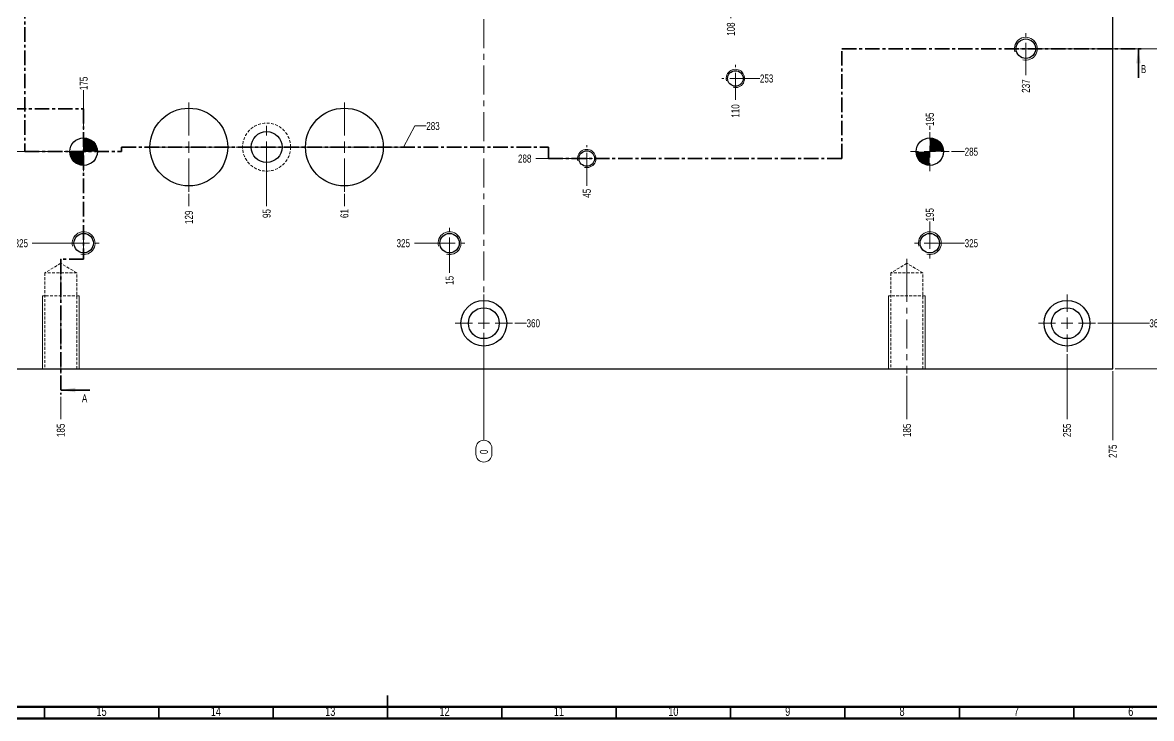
# Model space of a CAD drawing. Header units: millimetres. Extents: x 15 to 1184, y 5 to 836.
# Drawn here: x 439.9 to 933.5, y 5 to 309.2 of the extents above; entities that cross this region are included whole.
import ezdxf

# ---------------------------------------------------------------- set-up
doc = ezdxf.new("R2010")
doc.units = ezdxf.units.MM
for name, pattern in [('CENTER', [10.16, 6.35, -1.27, 1.27, -1.27]), ('CENTERX2', [20.32, 12.7, -2.54, 2.54, -2.54]), ('HIDDEN', [1.905, 1.27, -0.635])]:
    doc.linetypes.add(name, pattern=pattern)
doc.styles.add('SLDTEXTSTYLE0', font='TXT', dxfattribs={"width": 0.75})
doc.dimstyles.new('SLDDIMSTYLE0', dxfattribs={"dimtxt": 3.5, "dimasz": 3.302, "dimexe": 0, "dimexo": 0.0625, "dimgap": 0.875, "dimtad": 0, "dimtih": 1, "dimtoh": 1, "dimdec": 0, "dimrnd": 1e-09, "dimdsep": 46, "dimtxsty": 'SLDTEXTSTYLE0', "dimblk1": 'NONE', "dimblk2": 'NONE', "dimsah": 1, "dimcen": 0.09, "dimadec": 0, "dimazin": 2, "dimtfac": 1, "dimtdec": 0, "dimtofl": 0, "dimtmove": 0, "dimatfit": 3, "dimldrblk": 'NONE', "dimfxl": 1, "dimfrac": 2, "dimtolj": 1, "dimtzin": 12, "dimarcsym": 0})
doc.dimstyles.new('SLDDIMSTYLE1', dxfattribs={"dimtxt": 3.5, "dimasz": 3.302, "dimexe": 0, "dimexo": 0.0625, "dimgap": 0.875, "dimtad": 0, "dimtih": 1, "dimtoh": 1, "dimrnd": 1e-09, "dimzin": 12, "dimdsep": 46, "dimtxsty": 'SLDTEXTSTYLE0', "dimblk1": 'NONE', "dimblk2": 'NONE', "dimsah": 1, "dimcen": 0.09, "dimadec": 0, "dimazin": 3, "dimtfac": 1, "dimtofl": 0, "dimtmove": 0, "dimatfit": 3, "dimldrblk": 'NONE', "dimfxl": 1, "dimfrac": 2, "dimtolj": 1, "dimtzin": 12, "dimarcsym": 0})

# ---------------------------------------------------------------- blocks, each defined once
blk = doc.blocks.new('_D')
at = {"color": 7, "linetype": 'Continuous', "lineweight": 18}
for p, q in [((641.59, 164.26), (641.59, 126.61)), ((638.1, 120.54), (638.1, 123.13)), ((645.08, 123.13), (645.08, 120.54))]:
    blk.add_line(p, q, dxfattribs=at)
for centre, start, end in [((641.59, 123.13), 0, 180), ((641.59, 120.54), 180, 0)]:
    blk.add_arc(centre, 3.49, start, end, dxfattribs=at)
at = {"color": 7, "linetype": 'Continuous', "lineweight": 18, "insert": (639.85, 120.54), "char_height": 3.5, "attachment_point": 1, "rotation": 90, "style": 'SLDTEXTSTYLE0'}
blk.add_mtext('0', dxfattribs=at)
blk = doc.blocks.new('_None')
blk = doc.blocks.new('_D_1')
at = {"color": 7, "linetype": 'Continuous', "lineweight": 18}
blk.add_line((626.59, 211.76), (626.59, 199.74), dxfattribs=at)
at = {"color": 7, "linetype": 'Continuous', "lineweight": 18, "insert": (624.85, 194.56), "char_height": 3.5, "attachment_point": 1, "rotation": 90, "style": 'SLDTEXTSTYLE0'}
blk.add_mtext('15', dxfattribs=at)
blk = doc.blocks.new('_D_2')
at = {"color": 7, "linetype": 'Continuous', "lineweight": 18}
blk.add_line((594.59, 331.76), (594.59, 346.1), dxfattribs=at)
at = {"color": 7, "linetype": 'Continuous', "lineweight": 18, "insert": (592.85, 346.1), "char_height": 3.5, "attachment_point": 1, "rotation": 90, "style": 'SLDTEXTSTYLE0'}
blk.add_mtext('47', dxfattribs=at)
blk = doc.blocks.new('_D_3')
at = {"color": 7, "linetype": 'Continuous', "lineweight": 18}
blk.add_line((580.59, 234.26), (580.59, 228.92), dxfattribs=at)
at = {"color": 7, "linetype": 'Continuous', "lineweight": 18, "insert": (578.85, 223.75), "char_height": 3.5, "attachment_point": 1, "rotation": 90, "style": 'SLDTEXTSTYLE0'}
blk.add_mtext('61', dxfattribs=at)
blk = doc.blocks.new('_D_4')
at = {"color": 7, "linetype": 'Continuous', "lineweight": 18}
blk.add_line((563.59, 331.76), (563.59, 351.79), dxfattribs=at)
at = {"color": 7, "linetype": 'Continuous', "lineweight": 18, "insert": (561.85, 351.79), "char_height": 3.5, "attachment_point": 1, "rotation": 90, "style": 'SLDTEXTSTYLE0'}
blk.add_mtext('78', dxfattribs=at)
blk = doc.blocks.new('_D_5')
at = {"color": 7, "linetype": 'Continuous', "lineweight": 18}
blk.add_line((546.59, 253.76), (546.59, 228.92), dxfattribs=at)
at = {"color": 7, "linetype": 'Continuous', "lineweight": 18, "insert": (544.85, 223.75), "char_height": 3.5, "attachment_point": 1, "rotation": 90, "style": 'SLDTEXTSTYLE0'}
blk.add_mtext('95', dxfattribs=at)
blk = doc.blocks.new('_D_6')
at = {"color": 7, "linetype": 'Continuous', "lineweight": 18}
blk.add_line((524.59, 368.76), (524.59, 431.79), dxfattribs=at)
at = {"color": 7, "linetype": 'Continuous', "lineweight": 18, "insert": (522.85, 431.79), "char_height": 3.5, "attachment_point": 1, "rotation": 90, "style": 'SLDTEXTSTYLE0'}
blk.add_mtext('117', dxfattribs=at)
blk = doc.blocks.new('_D_7')
at = {"color": 7, "linetype": 'Continuous', "lineweight": 18}
blk.add_line((512.59, 234.26), (512.59, 228.92), dxfattribs=at)
at = {"color": 7, "linetype": 'Continuous', "lineweight": 18, "insert": (510.85, 221.16), "char_height": 3.5, "attachment_point": 1, "rotation": 90, "style": 'SLDTEXTSTYLE0'}
blk.add_mtext('129', dxfattribs=at)
blk = doc.blocks.new('_D_8')
at = {"color": 7, "linetype": 'Continuous', "lineweight": 18}
blk.add_line((466.59, 443.76), (466.59, 456.56), dxfattribs=at)
at = {"color": 7, "linetype": 'Continuous', "lineweight": 18, "insert": (464.85, 456.56), "char_height": 3.5, "attachment_point": 1, "rotation": 90, "style": 'SLDTEXTSTYLE0'}
blk.add_mtext('175', dxfattribs=at)
blk = doc.blocks.new('_D_9')
at = {"color": 7, "linetype": 'Continuous', "lineweight": 18}
blk.add_line((466.59, 262.26), (466.59, 279.67), dxfattribs=at)
at = {"color": 7, "linetype": 'Continuous', "lineweight": 18, "insert": (464.85, 279.67), "char_height": 3.5, "attachment_point": 1, "rotation": 90, "style": 'SLDTEXTSTYLE0'}
blk.add_mtext('175', dxfattribs=at)
blk = doc.blocks.new('_D_10')
at = {"color": 7, "linetype": 'Continuous', "lineweight": 18}
blk.add_line((456.59, 145.55), (456.59, 135.76), dxfattribs=at)
at = {"color": 7, "linetype": 'Continuous', "lineweight": 18, "insert": (454.85, 128), "char_height": 3.5, "attachment_point": 1, "rotation": 90, "style": 'SLDTEXTSTYLE0'}
blk.add_mtext('185', dxfattribs=at)
blk = doc.blocks.new('_D_11')
at = {"color": 7, "linetype": 'Continuous', "lineweight": 18}
blk.add_line((456.59, 540.76), (456.59, 559.76), dxfattribs=at)
at = {"color": 7, "linetype": 'Continuous', "lineweight": 18, "insert": (454.85, 559.76), "char_height": 3.5, "attachment_point": 1, "rotation": 90, "style": 'SLDTEXTSTYLE0'}
blk.add_mtext('185', dxfattribs=at)
blk = doc.blocks.new('_D_12')
at = {"color": 7, "linetype": 'Continuous', "lineweight": 18}
blk.add_line((446.59, 476.76), (446.59, 464.8), dxfattribs=at)
at = {"color": 7, "linetype": 'Continuous', "lineweight": 18, "insert": (444.85, 457.04), "char_height": 3.5, "attachment_point": 1, "rotation": 90, "style": 'SLDTEXTSTYLE0'}
blk.add_mtext('195', dxfattribs=at)
blk = doc.blocks.new('_D_13')
at = {"color": 7, "linetype": 'Continuous', "lineweight": 18}
blk.add_line((421.59, 361.26), (421.59, 366.63), dxfattribs=at)
at = {"color": 7, "linetype": 'Continuous', "lineweight": 18, "insert": (419.85, 366.63), "char_height": 3.5, "attachment_point": 1, "rotation": 90, "style": 'SLDTEXTSTYLE0'}
blk.add_mtext('220', dxfattribs=at)
blk = doc.blocks.new('_D_14')
at = {"color": 7, "linetype": 'Continuous', "lineweight": 18}
blk.add_line((416.59, 448.76), (416.59, 559.76), dxfattribs=at)
at = {"color": 7, "linetype": 'Continuous', "lineweight": 18, "insert": (414.85, 559.76), "char_height": 3.5, "attachment_point": 1, "rotation": 90, "style": 'SLDTEXTSTYLE0'}
blk.add_mtext('225', dxfattribs=at)
blk = doc.blocks.new('_D_15')
at = {"color": 7, "linetype": 'Continuous', "lineweight": 18}
blk.add_line((404.59, 296.76), (404.59, 263.99), dxfattribs=at)
at = {"color": 7, "linetype": 'Continuous', "lineweight": 18, "insert": (402.85, 256.23), "char_height": 3.5, "attachment_point": 1, "rotation": 90, "style": 'SLDTEXTSTYLE0'}
blk.add_mtext('237', dxfattribs=at)
blk = doc.blocks.new('_D_16')
at = {"color": 7, "linetype": 'Continuous', "lineweight": 18}
blk.add_line((386.59, 531.26), (386.59, 559.76), dxfattribs=at)
at = {"color": 7, "linetype": 'Continuous', "lineweight": 18, "insert": (384.85, 559.76), "char_height": 3.5, "attachment_point": 1, "rotation": 90, "style": 'SLDTEXTSTYLE0'}
blk.add_mtext('255', dxfattribs=at)
blk = doc.blocks.new('_D_17')
at = {"color": 7, "linetype": 'Continuous', "lineweight": 18}
blk.add_line((386.59, 476.76), (386.59, 464.8), dxfattribs=at)
at = {"color": 7, "linetype": 'Continuous', "lineweight": 18, "insert": (384.85, 457.04), "char_height": 3.5, "attachment_point": 1, "rotation": 90, "style": 'SLDTEXTSTYLE0'}
blk.add_mtext('255', dxfattribs=at)
blk = doc.blocks.new('_D_18')
at = {"color": 7, "linetype": 'Continuous', "lineweight": 18}
blk.add_line((386.59, 164.26), (386.59, 135.76), dxfattribs=at)
at = {"color": 7, "linetype": 'Continuous', "lineweight": 18, "insert": (384.85, 128), "char_height": 3.5, "attachment_point": 1, "rotation": 90, "style": 'SLDTEXTSTYLE0'}
blk.add_mtext('255', dxfattribs=at)
blk = doc.blocks.new('_D_19')
at = {"color": 7, "linetype": 'Continuous', "lineweight": 18}
blk.add_line((366.59, 156.76), (366.59, 126.61), dxfattribs=at)
at = {"color": 7, "linetype": 'Continuous', "lineweight": 18, "insert": (364.85, 118.86), "char_height": 3.5, "attachment_point": 1, "rotation": 90, "style": 'SLDTEXTSTYLE0'}
blk.add_mtext('275', dxfattribs=at)
blk = doc.blocks.new('_D_20')
at = {"color": 7, "linetype": 'Continuous', "lineweight": 18}
blk.add_line((671.59, 452.26), (671.59, 456.56), dxfattribs=at)
at = {"color": 7, "linetype": 'Continuous', "lineweight": 18, "insert": (669.85, 456.56), "char_height": 3.5, "attachment_point": 1, "rotation": 90, "style": 'SLDTEXTSTYLE0'}
blk.add_mtext('30', dxfattribs=at)
blk = doc.blocks.new('_D_21')
at = {"color": 7, "linetype": 'Continuous', "lineweight": 18}
blk.add_line((686.59, 248.76), (686.59, 237.78), dxfattribs=at)
at = {"color": 7, "linetype": 'Continuous', "lineweight": 18, "insert": (684.85, 232.61), "char_height": 3.5, "attachment_point": 1, "rotation": 90, "style": 'SLDTEXTSTYLE0'}
blk.add_mtext('45', dxfattribs=at)
blk = doc.blocks.new('_D_22')
at = {"color": 7, "linetype": 'Continuous', "lineweight": 18}
blk.add_line((691.59, 376.76), (691.59, 366.63), dxfattribs=at)
at = {"color": 7, "linetype": 'Continuous', "lineweight": 18, "insert": (689.85, 361.45), "char_height": 3.5, "attachment_point": 1, "rotation": 90, "style": 'SLDTEXTSTYLE0'}
blk.add_mtext('50', dxfattribs=at)
blk = doc.blocks.new('_D_23')
at = {"color": 7, "linetype": 'Continuous', "lineweight": 18}
blk.add_line((749.59, 318.76), (749.59, 311.15), dxfattribs=at)
at = {"color": 7, "linetype": 'Continuous', "lineweight": 18, "insert": (747.85, 303.39), "char_height": 3.5, "attachment_point": 1, "rotation": 90, "style": 'SLDTEXTSTYLE0'}
blk.add_mtext('108', dxfattribs=at)
blk = doc.blocks.new('_D_24')
at = {"color": 7, "linetype": 'Continuous', "lineweight": 18}
blk.add_line((751.59, 283.76), (751.59, 275.37), dxfattribs=at)
at = {"color": 7, "linetype": 'Continuous', "lineweight": 18, "insert": (749.85, 267.61), "char_height": 3.5, "attachment_point": 1, "rotation": 90, "style": 'SLDTEXTSTYLE0'}
blk.add_mtext('110', dxfattribs=at)
blk = doc.blocks.new('_D_25')
at = {"color": 7, "linetype": 'Continuous', "lineweight": 18}
blk.add_line((772.59, 348.76), (772.59, 361.18), dxfattribs=at)
at = {"color": 7, "linetype": 'Continuous', "lineweight": 18, "insert": (770.85, 361.18), "char_height": 3.5, "attachment_point": 1, "rotation": 90, "style": 'SLDTEXTSTYLE0'}
blk.add_mtext('131', dxfattribs=at)
blk = doc.blocks.new('_D_26')
at = {"color": 7, "linetype": 'Continuous', "lineweight": 18}
blk.add_line((816.59, 441.76), (816.59, 431.79), dxfattribs=at)
at = {"color": 7, "linetype": 'Continuous', "lineweight": 18, "insert": (814.85, 424.04), "char_height": 3.5, "attachment_point": 1, "rotation": 90, "style": 'SLDTEXTSTYLE0'}
blk.add_mtext('175', dxfattribs=at)
blk = doc.blocks.new('_D_27')
at = {"color": 7, "linetype": 'Continuous', "lineweight": 18}
blk.add_line((826.59, 154.76), (826.59, 135.76), dxfattribs=at)
at = {"color": 7, "linetype": 'Continuous', "lineweight": 18, "insert": (824.85, 128), "char_height": 3.5, "attachment_point": 1, "rotation": 90, "style": 'SLDTEXTSTYLE0'}
blk.add_mtext('185', dxfattribs=at)
blk = doc.blocks.new('_D_28')
at = {"color": 7, "linetype": 'Continuous', "lineweight": 18}
blk.add_line((826.59, 540.76), (826.59, 550.67), dxfattribs=at)
at = {"color": 7, "linetype": 'Continuous', "lineweight": 18, "insert": (824.85, 550.67), "char_height": 3.5, "attachment_point": 1, "rotation": 90, "style": 'SLDTEXTSTYLE0'}
blk.add_mtext('185', dxfattribs=at)
blk = doc.blocks.new('_D_29')
at = {"color": 7, "linetype": 'Continuous', "lineweight": 18}
blk.add_line((836.59, 262.26), (836.59, 263.99), dxfattribs=at)
at = {"color": 7, "linetype": 'Continuous', "lineweight": 18, "insert": (834.85, 263.99), "char_height": 3.5, "attachment_point": 1, "rotation": 90, "style": 'SLDTEXTSTYLE0'}
blk.add_mtext('195', dxfattribs=at)
blk = doc.blocks.new('_D_30')
at = {"color": 7, "linetype": 'Continuous', "lineweight": 18}
blk.add_line((836.59, 213.76), (836.59, 222.23), dxfattribs=at)
at = {"color": 7, "linetype": 'Continuous', "lineweight": 18, "insert": (834.85, 222.23), "char_height": 3.5, "attachment_point": 1, "rotation": 90, "style": 'SLDTEXTSTYLE0'}
blk.add_mtext('195', dxfattribs=at)
blk = doc.blocks.new('_D_31')
at = {"color": 7, "linetype": 'Continuous', "lineweight": 18}
blk.add_line((836.59, 476.76), (836.59, 464.8), dxfattribs=at)
at = {"color": 7, "linetype": 'Continuous', "lineweight": 18, "insert": (834.85, 457.04), "char_height": 3.5, "attachment_point": 1, "rotation": 90, "style": 'SLDTEXTSTYLE0'}
blk.add_mtext('195', dxfattribs=at)
blk = doc.blocks.new('_D_32')
at = {"color": 7, "linetype": 'Continuous', "lineweight": 18}
blk.add_line((861.59, 361.26), (861.59, 366.63), dxfattribs=at)
at = {"color": 7, "linetype": 'Continuous', "lineweight": 18, "insert": (859.85, 366.63), "char_height": 3.5, "attachment_point": 1, "rotation": 90, "style": 'SLDTEXTSTYLE0'}
blk.add_mtext('220', dxfattribs=at)
blk = doc.blocks.new('_D_33')
at = {"color": 7, "linetype": 'Continuous', "lineweight": 18}
blk.add_line((866.59, 501.26), (866.59, 550.67), dxfattribs=at)
at = {"color": 7, "linetype": 'Continuous', "lineweight": 18, "insert": (864.85, 550.67), "char_height": 3.5, "attachment_point": 1, "rotation": 90, "style": 'SLDTEXTSTYLE0'}
blk.add_mtext('225', dxfattribs=at)
blk = doc.blocks.new('_D_34')
at = {"color": 7, "linetype": 'Continuous', "lineweight": 18}
blk.add_line((878.59, 296.76), (878.59, 286.26), dxfattribs=at)
at = {"color": 7, "linetype": 'Continuous', "lineweight": 18, "insert": (876.85, 278.5), "char_height": 3.5, "attachment_point": 1, "rotation": 90, "style": 'SLDTEXTSTYLE0'}
blk.add_mtext('237', dxfattribs=at)
blk = doc.blocks.new('_D_35')
at = {"color": 7, "linetype": 'Continuous', "lineweight": 18}
blk.add_line((896.59, 164.26), (896.59, 135.76), dxfattribs=at)
at = {"color": 7, "linetype": 'Continuous', "lineweight": 18, "insert": (894.85, 128), "char_height": 3.5, "attachment_point": 1, "rotation": 90, "style": 'SLDTEXTSTYLE0'}
blk.add_mtext('255', dxfattribs=at)
blk = doc.blocks.new('_D_36')
at = {"color": 7, "linetype": 'Continuous', "lineweight": 18}
blk.add_line((896.59, 531.26), (896.59, 550.67), dxfattribs=at)
at = {"color": 7, "linetype": 'Continuous', "lineweight": 18, "insert": (894.85, 550.67), "char_height": 3.5, "attachment_point": 1, "rotation": 90, "style": 'SLDTEXTSTYLE0'}
blk.add_mtext('255', dxfattribs=at)
blk = doc.blocks.new('_D_37')
at = {"color": 7, "linetype": 'Continuous', "lineweight": 18}
blk.add_line((896.59, 476.76), (896.59, 464.8), dxfattribs=at)
at = {"color": 7, "linetype": 'Continuous', "lineweight": 18, "insert": (894.85, 457.04), "char_height": 3.5, "attachment_point": 1, "rotation": 90, "style": 'SLDTEXTSTYLE0'}
blk.add_mtext('255', dxfattribs=at)
blk = doc.blocks.new('_D_38')
at = {"color": 7, "linetype": 'Continuous', "lineweight": 18}
blk.add_line((916.59, 156.76), (916.59, 126.61), dxfattribs=at)
at = {"color": 7, "linetype": 'Continuous', "lineweight": 18, "insert": (914.85, 118.86), "char_height": 3.5, "attachment_point": 1, "rotation": 90, "style": 'SLDTEXTSTYLE0'}
blk.add_mtext('275', dxfattribs=at)
blk = doc.blocks.new('_D_60')
at = {"color": 7, "linetype": 'Continuous', "lineweight": 18}
blk.add_line((879.59, 297.76), (938.59, 297.76), dxfattribs=at)
at = {"color": 7, "linetype": 'Continuous', "lineweight": 18, "insert": (938.59, 299.49), "char_height": 3.5, "attachment_point": 1, "style": 'SLDTEXTSTYLE0'}
blk.add_mtext('240', dxfattribs=at)
blk = doc.blocks.new('_D_61')
at = {"color": 7, "linetype": 'Continuous', "lineweight": 18}
blk.add_line((403.59, 297.76), (350.59, 297.76), dxfattribs=at)
at = {"color": 7, "linetype": 'Continuous', "lineweight": 18, "insert": (342.83, 299.49), "char_height": 3.5, "attachment_point": 1, "style": 'SLDTEXTSTYLE0'}
blk.add_mtext('240', dxfattribs=at)
blk = doc.blocks.new('_D_62')
at = {"color": 7, "linetype": 'Continuous', "lineweight": 18}
blk.add_line((752.59, 284.76), (762.31, 284.76), dxfattribs=at)
at = {"color": 7, "linetype": 'Continuous', "lineweight": 18, "insert": (762.31, 286.49), "char_height": 3.5, "attachment_point": 1, "style": 'SLDTEXTSTYLE0'}
blk.add_mtext('253', dxfattribs=at)
blk = doc.blocks.new('_D_63')
at = {"color": 7, "linetype": 'Continuous', "lineweight": 18}
for p, q in [((611.42, 263.99), (606.42, 254.76)), ((611.42, 263.99), (616.42, 263.99)), ((606.42, 254.76), (533.09, 254.76))]:
    blk.add_line(p, q, dxfattribs=at)
at = {"color": 7, "linetype": 'Continuous', "lineweight": 18, "insert": (616.42, 265.72), "char_height": 3.5, "attachment_point": 1, "style": 'SLDTEXTSTYLE0'}
blk.add_mtext('283', dxfattribs=at)
blk = doc.blocks.new('_D_64')
at = {"color": 7, "linetype": 'Continuous', "lineweight": 18}
blk.add_line((846.09, 252.76), (851.83, 252.76), dxfattribs=at)
at = {"color": 7, "linetype": 'Continuous', "lineweight": 18, "insert": (851.83, 254.49), "char_height": 3.5, "attachment_point": 1, "style": 'SLDTEXTSTYLE0'}
blk.add_mtext('285', dxfattribs=at)
blk = doc.blocks.new('_D_65')
at = {"color": 7, "linetype": 'Continuous', "lineweight": 18}
blk.add_line((457.09, 252.76), (432.94, 252.76), dxfattribs=at)
at = {"color": 7, "linetype": 'Continuous', "lineweight": 18, "insert": (425.18, 254.49), "char_height": 3.5, "attachment_point": 1, "style": 'SLDTEXTSTYLE0'}
blk.add_mtext('285', dxfattribs=at)
blk = doc.blocks.new('_D_66')
at = {"color": 7, "linetype": 'Continuous', "lineweight": 18}
blk.add_line((685.59, 249.76), (664.28, 249.76), dxfattribs=at)
at = {"color": 7, "linetype": 'Continuous', "lineweight": 18, "insert": (656.52, 251.49), "char_height": 3.5, "attachment_point": 1, "style": 'SLDTEXTSTYLE0'}
blk.add_mtext('288', dxfattribs=at)
blk = doc.blocks.new('_D_67')
at = {"color": 7, "linetype": 'Continuous', "lineweight": 18}
blk.add_line((837.59, 212.76), (851.83, 212.76), dxfattribs=at)
at = {"color": 7, "linetype": 'Continuous', "lineweight": 18, "insert": (851.83, 214.49), "char_height": 3.5, "attachment_point": 1, "style": 'SLDTEXTSTYLE0'}
blk.add_mtext('325', dxfattribs=at)
blk = doc.blocks.new('_D_68')
at = {"color": 7, "linetype": 'Continuous', "lineweight": 18}
blk.add_line((625.59, 212.76), (611.19, 212.76), dxfattribs=at)
at = {"color": 7, "linetype": 'Continuous', "lineweight": 18, "insert": (603.43, 214.49), "char_height": 3.5, "attachment_point": 1, "style": 'SLDTEXTSTYLE0'}
blk.add_mtext('325', dxfattribs=at)
blk = doc.blocks.new('_D_69')
at = {"color": 7, "linetype": 'Continuous', "lineweight": 18}
blk.add_line((465.59, 212.76), (444.15, 212.76), dxfattribs=at)
at = {"color": 7, "linetype": 'Continuous', "lineweight": 18, "insert": (436.4, 214.49), "char_height": 3.5, "attachment_point": 1, "style": 'SLDTEXTSTYLE0'}
blk.add_mtext('325', dxfattribs=at)
blk = doc.blocks.new('_D_70')
at = {"color": 7, "linetype": 'Continuous', "lineweight": 18}
blk.add_line((910.09, 177.76), (932.59, 177.76), dxfattribs=at)
at = {"color": 7, "linetype": 'Continuous', "lineweight": 18, "insert": (932.59, 179.49), "char_height": 3.5, "attachment_point": 1, "style": 'SLDTEXTSTYLE0'}
blk.add_mtext('360', dxfattribs=at)
blk = doc.blocks.new('_D_71')
at = {"color": 7, "linetype": 'Continuous', "lineweight": 18}
blk.add_line((655.09, 177.76), (660.28, 177.76), dxfattribs=at)
at = {"color": 7, "linetype": 'Continuous', "lineweight": 18, "insert": (660.28, 179.49), "char_height": 3.5, "attachment_point": 1, "style": 'SLDTEXTSTYLE0'}
blk.add_mtext('360', dxfattribs=at)
blk = doc.blocks.new('_D_72')
at = {"color": 7, "linetype": 'Continuous', "lineweight": 18}
blk.add_line((373.09, 177.76), (350.59, 177.76), dxfattribs=at)
at = {"color": 7, "linetype": 'Continuous', "lineweight": 18, "insert": (342.83, 179.49), "char_height": 3.5, "attachment_point": 1, "style": 'SLDTEXTSTYLE0'}
blk.add_mtext('360', dxfattribs=at)
blk = doc.blocks.new('_D_73')
at = {"color": 7, "linetype": 'Continuous', "lineweight": 18}
blk.add_line((917.59, 157.76), (946.25, 157.76), dxfattribs=at)
at = {"color": 7, "linetype": 'Continuous', "lineweight": 18, "insert": (946.25, 159.49), "char_height": 3.5, "attachment_point": 1, "style": 'SLDTEXTSTYLE0'}
blk.add_mtext('380', dxfattribs=at)
blk = doc.blocks.new('SW_CENTERMARKSYMBOL_0')
at = {"color": 0, "linetype": 'Continuous', "lineweight": 0}
for p, q in [((0, 5), (0, 9.25)), ((-5, 0), (-9.25, 0)), ((0, 0), (-2.5, 0)), ((0, 0), (0, 2.5)), ((0, 0), (0, -2.5)), ((0, 0), (2.5, 0)), ((5, 0), (9.25, 0)), ((0, -5), (0, -9.25))]:
    blk.add_line(p, q, dxfattribs=at)
blk = doc.blocks.new('SW_CENTERMARKSYMBOL_4')
at = {"color": 0, "linetype": 'Continuous', "lineweight": 0}
for p, q in [((0, 5), (0, 12.5)), ((-5, 0), (-12.5, 0)), ((0, 0), (-2.5, 0)), ((0, 0), (0, 2.5)), ((0, 0), (0, -2.5)), ((0, 0), (2.5, 0)), ((5, 0), (12.5, 0)), ((0, -5), (0, -12.5))]:
    blk.add_line(p, q, dxfattribs=at)
blk = doc.blocks.new('SW_CENTERMARKSYMBOL_9')
at = {"color": 0, "linetype": 'Continuous', "lineweight": 0}
for p, q in [((0, 5), (0, 12.5)), ((-5, 0), (-12.5, 0)), ((0, 0), (-2.5, 0)), ((0, 0), (0, 2.5)), ((0, 0), (0, -2.5)), ((0, 0), (2.5, 0)), ((5, 0), (12.5, 0)), ((0, -5), (0, -12.5))]:
    blk.add_line(p, q, dxfattribs=at)
blk = doc.blocks.new('SW_CENTERMARKSYMBOL_12')
at = {"color": 0, "linetype": 'Continuous', "lineweight": 0}
for p, q in [((0, 5), (0, 6.75)), ((-5, 0), (-6.75, 0)), ((0, 0), (-2.5, 0)), ((0, 0), (0, 2.5)), ((0, 0), (0, -2.5)), ((0, 0), (2.5, 0)), ((5, 0), (6.75, 0)), ((0, -5), (0, -6.75))]:
    blk.add_line(p, q, dxfattribs=at)
blk = doc.blocks.new('SW_CENTERMARKSYMBOL_14')
at = {"color": 0, "linetype": 'Continuous', "lineweight": 0}
for p, q in [((0, 5), (0, 19.5)), ((-5, 0), (-19.5, 0)), ((0, 0), (-2.5, 0)), ((0, 0), (0, 2.5)), ((0, 0), (0, -2.5)), ((0, 0), (2.5, 0)), ((5, 0), (19.5, 0)), ((0, -5), (0, -19.5))]:
    blk.add_line(p, q, dxfattribs=at)
blk = doc.blocks.new('SW_CENTERMARKSYMBOL_15')
at = {"color": 0, "linetype": 'Continuous', "lineweight": 0}
for p, q in [((0, 5), (0, 19.5)), ((-5, 0), (-19.5, 0)), ((0, 0), (-2.5, 0)), ((0, 0), (0, 2.5)), ((0, 0), (0, -2.5)), ((0, 0), (2.5, 0)), ((5, 0), (19.5, 0)), ((0, -5), (0, -19.5))]:
    blk.add_line(p, q, dxfattribs=at)
blk = doc.blocks.new('SW_CENTERMARKSYMBOL_17')
at = {"color": 0, "linetype": 'Continuous', "lineweight": 0}
for p, q in [((0, 5), (0, 6.75)), ((-5, 0), (-6.75, 0)), ((0, 0), (-2.5, 0)), ((0, 0), (0, 2.5)), ((0, 0), (0, -2.5)), ((0, 0), (2.5, 0)), ((5, 0), (6.75, 0)), ((0, -5), (0, -6.75))]:
    blk.add_line(p, q, dxfattribs=at)
blk = doc.blocks.new('SW_CENTERMARKSYMBOL_18')
at = {"color": 0, "linetype": 'Continuous', "lineweight": 0}
for p, q in [((0, 5), (0, 6.75)), ((-5, 0), (-6.75, 0)), ((0, 0), (-2.5, 0)), ((0, 0), (0, 2.5)), ((0, 0), (0, -2.5)), ((0, 0), (2.5, 0)), ((5, 0), (6.75, 0)), ((0, -5), (0, -6.75))]:
    blk.add_line(p, q, dxfattribs=at)
blk = doc.blocks.new('SW_CENTERMARKSYMBOL_19')
at = {"color": 0, "linetype": 'Continuous', "lineweight": 0}
for p, q in [((0, 5), (0, 6.75)), ((-5, 0), (-6.75, 0)), ((0, 0), (-2.5, 0)), ((0, 0), (0, 2.5)), ((0, 0), (0, -2.5)), ((0, 0), (2.5, 0)), ((5, 0), (6.75, 0)), ((0, -5), (0, -6.75))]:
    blk.add_line(p, q, dxfattribs=at)
blk = doc.blocks.new('SW_CENTERMARKSYMBOL_25')
at = {"color": 0, "linetype": 'Continuous', "lineweight": 0}
for p, q in [((0, 5), (0, 8.5)), ((-5, 0), (-8.5, 0)), ((0, 0), (-2.5, 0)), ((0, 0), (0, 2.5)), ((0, 0), (0, -2.5)), ((0, 0), (2.5, 0)), ((5, 0), (8.5, 0)), ((0, -5), (0, -8.5))]:
    blk.add_line(p, q, dxfattribs=at)
blk = doc.blocks.new('SW_CENTERMARKSYMBOL_26')
at = {"color": 0, "linetype": 'Continuous', "lineweight": 0}
for p, q in [((0, 5), (0, 8.5)), ((-5, 0), (-8.5, 0)), ((0, 0), (-2.5, 0)), ((0, 0), (0, 2.5)), ((0, 0), (0, -2.5)), ((0, 0), (2.5, 0)), ((5, 0), (8.5, 0)), ((0, -5), (0, -8.5))]:
    blk.add_line(p, q, dxfattribs=at)
blk = doc.blocks.new('SW_CENTERMARKSYMBOL_36')
at = {"color": 0, "linetype": 'Continuous', "lineweight": 0}
for p, q in [((0, 5), (0, 5.9)), ((-5, 0), (-5.9, 0)), ((0, 0), (-2.5, 0)), ((0, 0), (0, 2.5)), ((0, 0), (0, -2.5)), ((0, 0), (2.5, 0)), ((5, 0), (5.9, 0)), ((0, -5), (0, -5.9))]:
    blk.add_line(p, q, dxfattribs=at)
blk = doc.blocks.new('SW_CENTERMARKSYMBOL_37')
at = {"color": 0, "linetype": 'Continuous', "lineweight": 0}
for p, q in [((0, 5), (0, 5.9)), ((-5, 0), (-5.9, 0)), ((0, 0), (-2.5, 0)), ((0, 0), (0, 2.5)), ((0, 0), (0, -2.5)), ((0, 0), (2.5, 0)), ((5, 0), (5.9, 0)), ((0, -5), (0, -5.9))]:
    blk.add_line(p, q, dxfattribs=at)
blk = doc.blocks.new('SW_DOWELSYMBOL_0')
at = {"linetype": 'Continuous', "lineweight": 0}
h = blk.add_hatch(color=0, dxfattribs=at)
edge = h.paths.add_edge_path(flags=0)
edge.add_arc((0, 0), 6, 0, 90)
edge.add_line((0, 6), (0, 0))
edge.add_line((0, 0), (6, 0))
h = blk.add_hatch(color=0, dxfattribs=at)
edge = h.paths.add_edge_path(flags=0)
edge.add_arc((0, 0), 6, 180, 270)
edge.add_line((0, -6), (0, 0))
edge.add_line((0, 0), (-6, 0))
at = {"color": 0, "linetype": 'Continuous', "lineweight": 0}
blk.add_circle((0, 0), 6, dxfattribs=at)
blk = doc.blocks.new('SW_DOWELSYMBOL_2')
at = {"linetype": 'Continuous', "lineweight": 0}
h = blk.add_hatch(color=0, dxfattribs=at)
edge = h.paths.add_edge_path(flags=0)
edge.add_arc((0, 0), 6, 0, 90)
edge.add_line((0, 6), (0, 0))
edge.add_line((0, 0), (6, 0))
h = blk.add_hatch(color=0, dxfattribs=at)
edge = h.paths.add_edge_path(flags=0)
edge.add_arc((0, 0), 6, 180, 270)
edge.add_line((0, -6), (0, 0))
edge.add_line((0, 0), (-6, 0))
at = {"color": 0, "linetype": 'Continuous', "lineweight": 0}
blk.add_circle((0, 0), 6, dxfattribs=at)

msp = doc.modelspace()

# ---------------------------------------------------------------- linework, layer by layer
at = {"color": 7, "linetype": 'CENTERX2', "lineweight": 18}
for p, q in [((641.587, 155.759), (641.587, 539.759)), ((456.587, 199.759), (456.587, 205.965)), ((826.587, 199.759), (826.587, 205.965)), ((456.587, 199.759), (456.587, 155.759)), ((826.587, 199.759), (826.587, 155.759))]:
    msp.add_line(p, q, dxfattribs=at)
at = {"color": 7, "linetype": 'Continuous', "lineweight": 25}
for p, q in [((916.587, 157.759), (916.587, 537.759)), ((366.587, 157.759), (916.587, 157.759))]:
    msp.add_line(p, q, dxfattribs=at)
at = {"color": 7, "linetype": 'CENTER', "lineweight": 35}
for p, q in [((440.819, 347.759), (440.819, 252.759)), ((798.152, 249.759), (798.152, 297.759)), ((798.152, 297.759), (929.801, 297.759)), ((404.587, 271.434), (466.587, 271.434)), ((466.587, 271.434), (466.587, 205.762)), ((440.819, 252.759), (483.164, 252.759)), ((483.164, 252.759), (483.164, 254.759)), ((483.164, 254.759), (669.794, 254.759)), ((669.794, 254.759), (669.794, 249.759)), ((669.794, 249.759), (798.152, 249.759)), ((466.587, 205.762), (456.587, 205.762)), ((456.587, 205.762), (456.587, 146.546))]:
    msp.add_line(p, q, dxfattribs=at)
at = {"color": 7, "linetype": 'Continuous', "lineweight": 35}
for p, q in [((927.801, 285.059), (927.801, 297.759)), ((469.287, 148.546), (456.587, 148.546)), ((599.5, 4.999), (599.5, 15.001)), ((449.5, 10), (449.5, 5)), ((499.5, 10), (499.5, 5)), ((549.5, 10), (549.5, 5)), ((599.5, 10), (599.5, 5)), ((649.5, 10), (649.5, 5)), ((699.5, 10), (699.5, 5)), ((749.5, 10), (749.5, 5)), ((799.5, 10), (799.5, 5)), ((849.5, 10), (849.5, 5)), ((899.5, 10), (899.5, 5))]:
    msp.add_line(p, q, dxfattribs=at)
at = {"color": 7, "linetype": 'HIDDEN', "lineweight": 18}
for p, q in [((456.587, 203.965), (449.587, 199.759)), ((463.587, 199.759), (456.587, 203.965)), ((826.587, 203.965), (819.587, 199.759)), ((833.587, 199.759), (826.587, 203.965)), ((463.587, 199.759), (449.587, 199.759)), ((449.587, 199.759), (449.587, 157.759)), ((463.587, 157.759), (463.587, 199.759)), ((833.587, 199.759), (819.587, 199.759)), ((819.587, 199.759), (819.587, 157.759)), ((833.587, 157.759), (833.587, 199.759)), ((464.587, 189.759), (448.587, 189.759)), ((834.587, 189.759), (818.587, 189.759))]:
    msp.add_line(p, q, dxfattribs=at)
at = {"color": 7, "linetype": 'Continuous', "lineweight": 18}
for p, q in [((448.587, 157.759), (448.587, 189.759)), ((464.587, 157.759), (464.587, 189.759)), ((818.587, 157.759), (818.587, 189.759)), ((834.587, 157.759), (834.587, 189.759))]:
    msp.add_line(p, q, dxfattribs=at)
at = {"color": 7, "linetype": 'Continuous', "lineweight": 70}
for p, q in [((1179, 10), (20, 10)), ((1184, 5), (15, 5))]:
    msp.add_line(p, q, dxfattribs=at)
at = {"color": 7, "linetype": 'Continuous', "lineweight": 25}
for centre, radius in [((878.587, 297.759), 4.25), ((751.587, 284.759), 3.4), ((512.587, 254.759), 17), ((580.587, 254.759), 17), ((466.587, 252.759), 6), ((546.587, 254.759), 6.75), ((836.587, 252.759), 6), ((686.587, 249.759), 3.4), ((466.587, 212.759), 4.25), ((626.587, 212.759), 4.25), ((836.587, 212.759), 4.25), ((641.587, 177.759), 10), ((896.587, 177.759), 10), ((641.587, 177.759), 6.75), ((896.587, 177.759), 6.75)]:
    msp.add_circle(centre, radius, dxfattribs=at)
at = {"color": 7, "linetype": 'HIDDEN', "lineweight": 18}
msp.add_circle((546.587, 254.759), 10.5, dxfattribs=at)
at = {"color": 7, "linetype": 'Continuous', "lineweight": 18}
for centre, radius in [((878.587, 297.759), 5), ((751.587, 284.759), 4), ((686.587, 249.759), 4), ((466.587, 212.759), 5), ((626.587, 212.759), 5), ((836.587, 212.759), 5)]:
    msp.add_arc(centre, radius, 255, 195, dxfattribs=at)
at = {"color": 7, "linetype": 'Continuous', "lineweight": 35}
for points in [[(927.801, 297.759), (926.785, 291.409), (928.817, 291.409)], [(456.587, 148.546), (462.937, 147.53), (462.937, 149.562)]]:
    msp.add_solid(points, dxfattribs=at)

# ---------------------------------------------------------------- block references
at = {"color": 7, "linetype": 'Continuous', "lineweight": 0}
for name, p in [('SW_CENTERMARKSYMBOL_12', (878.587, 297.759)), ('SW_CENTERMARKSYMBOL_36', (751.587, 284.759)), ('SW_CENTERMARKSYMBOL_15', (512.587, 254.759)), ('SW_CENTERMARKSYMBOL_14', (580.587, 254.759)), ('SW_CENTERMARKSYMBOL_0', (546.587, 254.759)), ('SW_CENTERMARKSYMBOL_25', (466.587, 252.759)), ('SW_DOWELSYMBOL_0', (466.587, 252.759)), ('SW_CENTERMARKSYMBOL_26', (836.587, 252.759)), ('SW_DOWELSYMBOL_2', (836.587, 252.759)), ('SW_CENTERMARKSYMBOL_37', (686.587, 249.759)), ('SW_CENTERMARKSYMBOL_17', (466.587, 212.759)), ('SW_CENTERMARKSYMBOL_18', (626.587, 212.759)), ('SW_CENTERMARKSYMBOL_19', (836.587, 212.759)), ('SW_CENTERMARKSYMBOL_4', (641.587, 177.759)), ('SW_CENTERMARKSYMBOL_9', (896.587, 177.759))]:
    msp.add_blockref(name, p, dxfattribs=at)

# ---------------------------------------------------------------- texts
at = {"color": 7, "linetype": 'Continuous', "char_height": 3.5, "attachment_point": 1, "style": 'SLDTEXTSTYLE0'}
for s, insert in [('B', (928.87, 290.616)), ('A', (465.843, 146.695))]:
    msp.add_mtext(s, dxfattribs=dict(at, insert=insert))
at = {"color": 7, "linetype": 'Continuous', "lineweight": 0, "attachment_point": 2, "style": 'SLDTEXTSTYLE0'}
for s, insert, char_height in [('15', (474.42, 10.06), 3.9688), ('14', (524.42, 10.06), 3.9688), ('13', (574.42, 10.06), 3.9688), ('12', (624.42, 10.06), 3.9688), ('11', (674.42, 10.06), 3.9688), ('10', (724.42, 10.06), 3.9688), ('9', (774.46, 10.06), 3.969), ('8', (824.46, 10.06), 3.969), ('7', (874.46, 10.06), 3.969), ('6', (924.46, 10.06), 3.969)]:
    msp.add_mtext(s, dxfattribs=dict(at, insert=insert, char_height=char_height))

# ---------------------------------------------------------------- dimensions: what is measured, and where the dimension line sits
at = {"color": 7, "linetype": 'Continuous', "lineweight": 18}
for feature_location, offset, dtype, origin, dimstyle, picture, middle in [((386.587, 530.259), (0, 29.5), 1, (641.587, 165.259), 'SLDDIMSTYLE1', '_D_16', (386.587, 563.638)), ((416.587, 447.759), (0, 112), 1, (641.587, 165.259), 'SLDDIMSTYLE1', '_D_14', (416.587, 563.638)), ((456.587, 539.759), (0, 20), 1, (641.587, 165.259), 'SLDDIMSTYLE1', '_D_11', (456.587, 563.638)), ((826.587, 539.759), (0, 10.911), 1, (641.587, 165.259), 'SLDDIMSTYLE1', '_D_28', (826.587, 554.549)), ((866.587, 500.259), (0, 50.411), 1, (641.587, 165.259), 'SLDDIMSTYLE1', '_D_33', (866.587, 554.549)), ((896.587, 530.259), (0, 20.411), 1, (641.587, 165.259), 'SLDDIMSTYLE1', '_D_36', (896.587, 554.549)), ((404.587, 297.759), (-54, 0), 0, (916.587, 537.759), 'SLDDIMSTYLE1', '_D_61', (346.708, 297.759)), ((374.087, 177.759), (-23.5, 0), 0, (916.587, 537.759), 'SLDDIMSTYLE1', '_D_72', (346.708, 177.759)), ((458.087, 252.759), (-25.15, 0), 0, (916.587, 537.759), 'SLDDIMSTYLE1', '_D_65', (429.057, 252.759)), ((466.587, 212.759), (-22.432, 0), 0, (916.587, 537.759), 'SLDDIMSTYLE1', '_D_69', (440.276, 212.759)), ((532.087, 254.759), (84.334, 9.229), 0, (916.587, 537.759), 'SLDDIMSTYLE1', '_D_63', (620.3, 263.988)), ((626.587, 212.759), (-15.396, 0), 0, (916.587, 537.759), 'SLDDIMSTYLE1', '_D_68', (607.311, 212.759)), ((654.087, 177.759), (6.19, 0), 0, (916.587, 537.759), 'SLDDIMSTYLE1', '_D_71', (664.156, 177.759)), ((686.587, 249.759), (-22.311, 0), 0, (916.587, 537.759), 'SLDDIMSTYLE1', '_D_66', (660.396, 249.759)), ((751.587, 284.759), (10.726, 0), 0, (916.587, 537.759), 'SLDDIMSTYLE1', '_D_62', (766.192, 284.759)), ((836.587, 212.759), (15.247, 0), 0, (916.587, 537.759), 'SLDDIMSTYLE1', '_D_67', (855.713, 212.759)), ((845.087, 252.759), (6.747, 0), 0, (916.587, 537.759), 'SLDDIMSTYLE1', '_D_64', (855.713, 252.759)), ((878.587, 297.759), (60, 0), 0, (916.587, 537.759), 'SLDDIMSTYLE1', '_D_60', (942.466, 297.759)), ((909.087, 177.759), (23.5, 0), 0, (916.587, 537.759), 'SLDDIMSTYLE1', '_D_70', (936.466, 177.759)), ((916.587, 157.759), (29.668, 0), 0, (916.587, 537.759), 'SLDDIMSTYLE1', '_D_73', (950.134, 157.759)), ((386.587, 477.759), (0, -12.961), 1, (641.587, 165.259), 'SLDDIMSTYLE1', '_D_17', (386.587, 460.919)), ((446.587, 477.759), (0, -12.961), 1, (641.587, 165.259), 'SLDDIMSTYLE1', '_D_12', (446.587, 460.919)), ((836.587, 477.759), (0, -12.961), 1, (641.587, 165.259), 'SLDDIMSTYLE1', '_D_31', (836.587, 460.919)), ((896.587, 477.759), (0, -12.961), 1, (641.587, 165.259), 'SLDDIMSTYLE1', '_D_37', (896.587, 460.919)), ((466.587, 442.759), (0, 13.804), 1, (641.587, 165.259), 'SLDDIMSTYLE1', '_D_8', (466.587, 460.442)), ((671.587, 451.259), (0, 5.304), 1, (641.587, 165.259), 'SLDDIMSTYLE1', '_D_20', (671.587, 459.149)), ((524.587, 367.759), (0, 64.036), 1, (641.587, 165.259), 'SLDDIMSTYLE1', '_D_6', (524.587, 435.674)), ((816.587, 442.759), (0, -10.964), 1, (641.587, 165.259), 'SLDDIMSTYLE1', '_D_26', (816.587, 427.915)), ((691.587, 377.759), (0, -11.133), 1, (641.587, 165.259), 'SLDDIMSTYLE1', '_D_22', (691.587, 364.04)), ((421.587, 360.259), (0, 6.367), 1, (641.587, 165.259), 'SLDDIMSTYLE1', '_D_13', (421.587, 370.505)), ((861.587, 360.259), (0, 6.367), 1, (641.587, 165.259), 'SLDDIMSTYLE1', '_D_32', (861.587, 370.505)), ((772.587, 347.759), (0, 13.423), 1, (641.587, 165.259), 'SLDDIMSTYLE1', '_D_25', (772.587, 365.061)), ((563.587, 330.759), (0, 21.036), 1, (641.587, 165.259), 'SLDDIMSTYLE1', '_D_4', (563.587, 354.381)), ((594.587, 330.759), (0, 15.342), 1, (641.587, 165.259), 'SLDDIMSTYLE1', '_D_2', (594.587, 348.687)), ((749.587, 319.759), (0, -8.611), 1, (641.587, 165.259), 'SLDDIMSTYLE1', '_D_23', (749.587, 307.269)), ((404.587, 297.759), (0, -33.771), 1, (641.587, 165.259), 'SLDDIMSTYLE1', '_D_15', (404.587, 260.109)), ((878.587, 297.759), (0, -11.499), 1, (641.587, 165.259), 'SLDDIMSTYLE1', '_D_34', (878.587, 282.381)), ((466.587, 261.259), (0, 18.411), 1, (641.587, 165.259), 'SLDDIMSTYLE1', '_D_9', (466.587, 283.549)), ((751.587, 284.759), (0, -9.387), 1, (641.587, 165.259), 'SLDDIMSTYLE1', '_D_24', (751.587, 271.493)), ((836.587, 261.259), (0, 2.729), 1, (641.587, 165.259), 'SLDDIMSTYLE1', '_D_29', (836.587, 267.867)), ((546.587, 254.759), (0, -25.837), 1, (641.587, 165.259), 'SLDDIMSTYLE1', '_D_5', (546.587, 226.336)), ((686.587, 249.759), (0, -11.978), 1, (641.587, 165.259), 'SLDDIMSTYLE1', '_D_21', (686.587, 235.195)), ((512.587, 235.259), (0, -6.337), 1, (641.587, 165.259), 'SLDDIMSTYLE1', '_D_7', (512.587, 225.043)), ((580.587, 235.259), (0, -6.337), 1, (641.587, 165.259), 'SLDDIMSTYLE1', '_D_3', (580.587, 226.336)), ((836.587, 212.759), (0, 9.468), 1, (641.587, 165.259), 'SLDDIMSTYLE1', '_D_30', (836.587, 226.106)), ((626.587, 212.759), (0, -13.022), 1, (641.587, 165.259), 'SLDDIMSTYLE1', '_D_1', (626.587, 197.15)), ((366.587, 157.759), (0, -31.145), 1, (641.587, 165.259), 'SLDDIMSTYLE1', '_D_19', (366.587, 122.735)), ((386.587, 165.259), (0, -29.5), 1, (641.587, 165.259), 'SLDDIMSTYLE1', '_D_18', (386.587, 131.88)), ((456.587, 146.546), (0, -10.787), 1, (641.587, 165.259), 'SLDDIMSTYLE1', '_D_10', (456.587, 131.88)), ((641.586913949, 165.258870215), (0, -38.64461271), 1, (641.586913949, 165.258870215), 'SLDDIMSTYLE0', '_D', (641.586913949, 121.832139603)), ((826.587, 155.759), (0, -20), 1, (641.587, 165.259), 'SLDDIMSTYLE1', '_D_27', (826.587, 131.88)), ((896.587, 165.259), (0, -29.5), 1, (641.587, 165.259), 'SLDDIMSTYLE1', '_D_35', (896.587, 131.88)), ((916.587, 157.759), (0, -31.145), 1, (641.587, 165.259), 'SLDDIMSTYLE1', '_D_38', (916.587, 122.735))]:
    dim = msp.add_ordinate_dim(feature_location=feature_location, offset=offset, dtype=dtype, origin=origin, dimstyle=dimstyle, dxfattribs=at)
    dim.commit()
    dim.dimension.update_dxf_attribs({"geometry": picture, "text_midpoint": middle})

doc.saveas('drawing.dxf')
